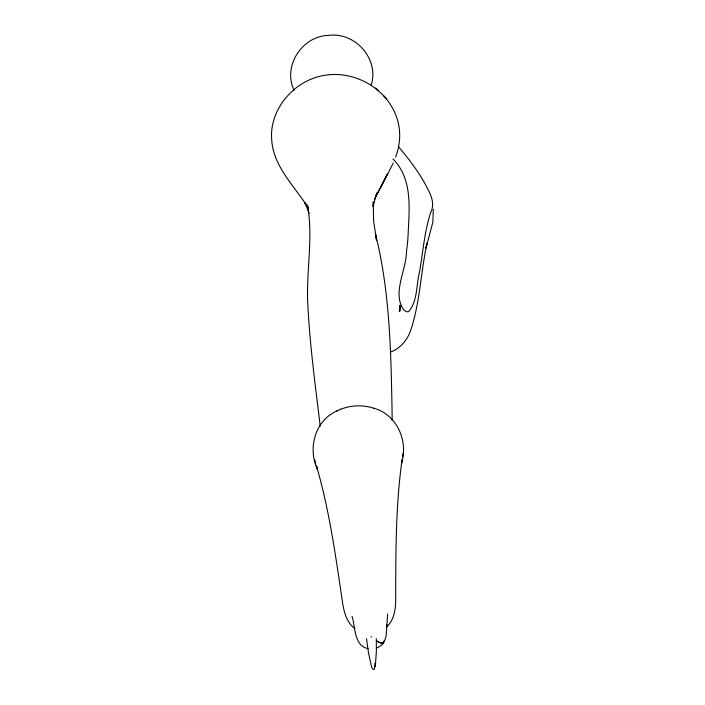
<?xml version="1.0" encoding="UTF-8"?>
<svg xmlns="http://www.w3.org/2000/svg" width="705" height="705" viewBox="0 0 705 705"><rect width="100%" height="100%" fill="white"/><g stroke="black" fill="none" stroke-linecap="round" stroke-linejoin="round"><path stroke-width="1.06" d="M374.901 663.185C374.699 665.661 375.06 673.839 371.597 667.053L368.468 652.689L366.503 638.642M386.631 626.877C393.408 620.841 395.293 611.376 395.655 602.704C395.884 554.967 395.39 506.974 402.114 459.598L401.559 463.326C408.477 441.233 397.135 414.663 373.967 408.274M372.98 206.539L373.289 201.806L373.571 220.612L376.549 240.343L375.642 234.65C389.689 291.05 390.87 349.389 392.006 407.164L392.174 420.339M384.701 640.616L386.111 636.033L386.922 624.753M386.745 627.565L387.644 613.993M375.28 666.63L376.355 651.799L376.32 638.633M399.964 305.388L399.356 311.337L399.832 306.164L399.814 311.257L399.779 305.609M383.969 641.101C383.74 644.529 379.81 646.362 377.193 647.833M384.102 640.915L383.714 642.634L382.885 643.039A6.812 2.653 34.3 0 1 381.564 642.995L381.044 642.889A6.072 2.362 34.3 0 1 379.325 642.264L376.452 640.854L379.246 642.378A6.072 2.335 35.3 0 0 380.947 643.03L381.458 643.145A6.812 2.617 35.3 0 0 382.771 643.216L383.379 643.004M402.502 456.919L403.075 453.068M371.183 85.094C379.51 59.185 355.276 31.787 328.636 35.382C302.154 35.981 282.449 66.085 294.082 90.275M373.192 206.442L376.664 192.897M395.62 157.065C417.122 99.96 348.658 52.434 299.731 85.252C282.159 97.237 269.997 117.797 271.663 139.467C273.205 166.442 294.311 185.812 307.9 207.367M380.55 187.319L387.107 174.329M380.101 188.209L376.911 194.439M380.656 187.689L393.24 163.066M374.54 199.039L387.635 173.58M375.527 197.03L376.444 195.32M336.919 410.945C314.906 420.585 307.503 448.512 317.497 469.38L316.413 465.776C329.667 510.949 335.871 557.77 342.797 604.229C344.331 613.191 347.089 622.815 354.721 628.499M391.037 351.865C399.964 348.429 406.618 340.823 410.099 332.055C420.092 303.529 420.594 272.738 426.983 243.366L425.987 248.089L432.826 222.304L433.311 209.411M340.515 409.332C351.196 405.04 363.357 404.714 374.276 408.362M336.629 411.077L340.744 409.226M368.186 648.679C353.725 645.798 355.549 627.08 352.042 616.426M375.8 88.09L378.479 90.689M383.626 95.721L386.745 98.753M398.607 146.86C410.01 160.317 420.788 174.54 428.49 190.491C431.971 197.206 434.588 205.243 430.693 212.39C424.498 231.504 423 251.703 419.625 271.416C416.161 284.485 417.862 301.017 408.592 311.645L407.367 311.813A11.051 3.111 52.9 0 1 403.983 310.033C391.601 293.826 406.521 269.715 406.494 251.544A972.001 273.461 52.9 0 0 408.01 236.95C408.997 210.46 413.518 179.749 392.932 158.898M306.419 205.067L304.833 202.67L309.187 213.139M314.536 459.44L315.655 463.176M308.305 210.645L307.468 205.032C313.628 238.431 305.75 272.236 307.891 305.855C309.953 346.102 315.417 386.076 320.211 426.067M370.971 636.932A2 1.762 -4.1 0 1 371.667 636.835"/></g></svg>
